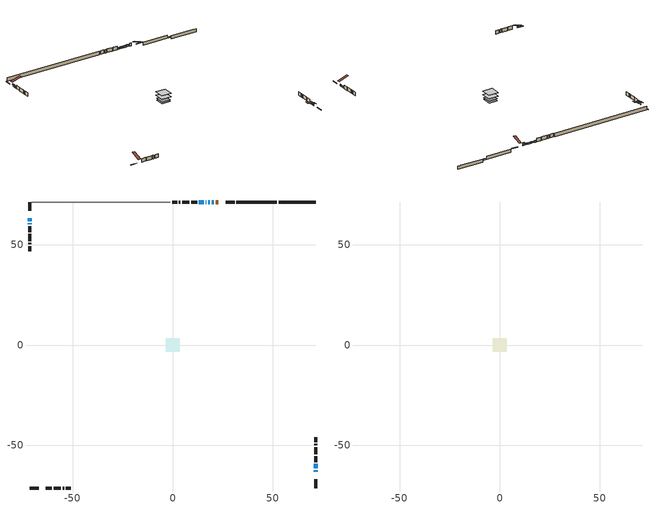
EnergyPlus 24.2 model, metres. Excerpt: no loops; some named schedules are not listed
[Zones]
conditioned space
 floor outside (Floor1 construction): -0.76,-0.76 -0.76,0.76 0.76,0.76 0.76,-0.76 z1.37
 floor adiabatic (AdiabaticFloorConstruction): -3.45,-3.45 -3.45,3.45 3.45,3.45 3.45,-3.45 z1.37
 floor foundation (Slab1 construction): -3.02,-3.02 -3.02,3.02 3.02,3.02 3.02,-3.02 z-1.98
 floor foundation (Slab1 construction 1): -3.14,-3.14 -3.14,3.14 3.14,3.14 3.14,-3.14 z-0.76
 wall outside (RimJoist1 construction): 30.93,71.5 26.47,71.5 / -71.5,-71.5 -67.03,-71.5 / -71.5,71.5 -71.5,67.03 / 71.5,-71.5 71.5,-67.03 z1.37:1.67
 wall outside (AdiabaticWallConstruction 1): 22.84,71.5 21.5,71.5 z1.37:3.4
 wall outside (AdiabaticWallConstruction): -71.5,63.41 -71.5,61.88 z1.37:3; 71.5,-63.41 71.5,-62.64 / 16.74,71.5 16.46,71.5 z1.37:2.59; -71.5,60.95 -71.5,60.34 z1.37:2.64; 20.57,71.5 19.45,71.5 / 18.53,71.5 17.66,71.5 / 71.5,-61.72 71.5,-59.48 z1.37:2.34; 15.54,71.5 13.1,71.5 z1.37:2.13
 wall outside (Wall1 construction): 12.17,71.5 9.22,71.5 / -63.41,-71.5 -60.46,-71.5 / -71.5,59.41 -71.5,56.47 / 71.5,-58.55 71.5,-55.61 z1.37:3.81
 wall outside (Wall2 construction): 8.3,71.5 4.72,71.5 / -59.53,-71.5 -55.96,-71.5 / -71.5,55.54 -71.5,51.97 / 71.5,-54.68 71.5,-51.1 z1.37:3.81
 wall outside (Wall3 construction): 3.79,71.5 3.09,71.5 / -55.03,-71.5 -54.33,-71.5 / -71.5,51.04 -71.5,50.34 / 71.5,-50.18 71.5,-49.47 z1.37:3.81
 wall outside (Wall4 construction): 2.16,71.5 -0.35,71.5 / -53.4,-71.5 -50.89,-71.5 / -71.5,49.41 -71.5,46.89 / 71.5,-48.54 71.5,-46.03 z1.37:3.81
 wall foundation (FoundationWall1 construction): 52.9,71.5,-1.98 52.9,71.5,0.15 69.64,71.5,0.15 69.64,71.5,-0.03 71.5,71.5,-0.03 71.5,71.5,-1.98
 wall foundation (FoundationWall2 construction): 31.86,71.5,-0.76 31.86,71.5,1.37 49.96,71.5,1.37 49.96,71.5,-0.02 51.97,71.5,-0.02 51.97,71.5,-0.76
 wall adiabatic (Wall5 construction): -1.28,71.5 -70.57,71.5 z1.37:3.81
 window (WindowConstruction): -71.5,63.41 -71.5,61.88 z1.37:2.99
 window (WindowConstruction 7): 71.5,-63.41 71.5,-62.64 z1.37:2.59
 window (WindowConstruction 4): -71.5,60.95 -71.5,60.34 z1.37:2.64
 window (WindowConstruction 1): 20.57,71.5 19.45,71.5 z1.37:2.34
 window (WindowConstruction 2): 18.53,71.5 17.66,71.5 z1.37:2.34
 window (WindowConstruction 3): 71.5,-61.71 71.5,-59.48 z1.37:2.34
 window (WindowConstruction 5): 16.73,71.5 16.46,71.5 z1.37:2.59
 window (WindowConstruction 6): 15.53,71.5 13.1,71.5 z1.37:2.13
 door (Door): 22.84,71.5 21.5,71.5 z1.37:3.4
 ceiling adiabatic (AdiabaticFloorConstruction): 3.45,-3.45 3.45,3.45 -3.45,3.45 -3.45,-3.45 z1.37
attic - vented
 floor to conditioned space (Floor2 construction Reversed): -3.45,-3.45 -3.45,3.45 3.45,3.45 3.45,-3.45 z3.81
 roof outside (Roof1 construction): 23.77,71.5,3.81 23.77,64.78,6.05 25.54,64.78,6.05 25.54,71.5,3.81; -64.33,-71.5,3.81 -64.33,-64.78,6.05 -66.11,-64.78,6.05 -66.11,-71.5,3.81; -71.5,64.33,3.81 -64.78,64.33,6.05 -64.78,66.11,6.05 -71.5,66.11,3.81; 71.5,-64.33,3.81 64.78,-64.33,6.05 64.78,-66.11,6.05 71.5,-66.11,3.81
shading: -71.5,61.73 -71.5,63.55 -72.11,63.55 -72.11,61.73 z3.14; -71.5,59.97 -71.5,61.32 -72.11,61.32 -72.11,59.97 z3.01; 19.31,71.5 20.72,71.5 20.72,72.11 19.31,72.11 z2.49; 17.51,71.5 18.68,71.5 18.68,72.11 17.51,72.11 z2.49; 71.5,-59.33 71.5,-61.86 72.11,-61.86 72.11,-59.33 z2.49; 12.8,71.5 15.83,71.5 15.83,71.96 12.8,71.96 z2.43
[Building]
Building 1: Terrain=Suburbs
[Site:Location]
Windsor AP_ON: Latitude {deg}=42.28; Longitude {deg}=-82.96; Time Zone {hr}=-5; Elevation {m}=190; Keep Site Location Information=Yes
[Site:GroundTemperature:Shallow]
6.34957, 4.46684, 4.31606, 5.20952, 8.79623, 12.3662, 15.4612, 17.4219, 17.5884, 15.9938, 12.9777, 9.51722
[Site:WaterMainsTemperature]
Calculation Method=Schedule; Temperature Schedule=mains temperature schedule
[Material] Roughness=Rough; Thermal Absorptance=0.9
Name | Thickness {m} | Conductivity {W/m-K} | Density {kg/m3} | Specific Heat {J/kg-K} | Solar Absorptance | Visible Absorptance
asphalt or fiberglass shingles | 0.00635 | 0.162714 | 1121.4 | 1465.45 | 0.4 | 0.4
ceiling loosefill ins | 0.169333 | 0.0480833 | 16.02 | 1046.75 | 0.7 | 0.7
ceiling stud and cavity | 0.1397 | 0.163581 | 65.682 | 1177.47 | 0.7 | 0.7
concrete 4.0 in. | 0.1016 | 1.803125 | 2242.8 | 837.4 | 0.7 | 0.7
concrete 8.0 in. | 0.2032 | 1.803125 | 2242.8 | 837.4 | 0.7 | 0.7
door material | 0.04445 | 0.053851 | 512.64 | 1214.23 | 0.7 | 0.7
exterior vertical ins | 0.0454343 | 0.029427 | 32.04 | 1214.23 | 0.7 | 0.7
floor covering | 0.0127 | 0.0433444 | 54.468 | 1339.84 | 0.6 | 0.6
floor rigid ins; rim joist rigid ins | 0.051816 | 0.029427 | 32.04 | 1214.23 | 0.7 | 0.7
floor rigid ins 1; wall rigid ins | 0.512978 | 0.029427 | 32.04 | 1214.23 | 0.7 | 0.7
floor stud and cavity | 0.1397 | 0.358674 | 92.3553 | 1139.71 | 0.7 | 0.7
floor stud and cavity 1 | 0.1397 | 1.75129 | 37.0049 | 1207.88 | 0.7 | 0.7
furniture material conditioned space 1 | 0.1524 | 0.115458 | 640.8 | 1214.23 | 0.6 | 0.6
gypsum board | 0.0127 | 0.160291 | 801 | 837.4 | 0.6 | 0.6
gypsum board 1 | 0.0127 | 0.160291 | 801 | 837.4 | 0.7 | 0.7
osb sheathing 0.5 in. | 0.0127 | 0.115458 | 512.64 | 1214.23 | 0.7 | 0.7
osb sheathing 0.5 in. 1 | 0.0127 | 0.115458 | 512.64 | 1214.23 | 0.4 | 0.4
osb sheathing 0.75 in. | 0.01905 | 0.115458 | 512.64 | 1214.23 | 0.7 | 0.7
osb sheathing 2.0 in. | 0.0508 | 0.115458 | 512.64 | 1214.23 | 0.7 | 0.7
rim joist stud and cavity | 0.0508 | 0.243296 | 125.044 | 1163.47 | 0.6 | 0.6
wall stud and cavity | 0.1397 | 0.0838672 | 139.0536 | 1170.24 | 0.7 | 0.7
wall stud and cavity 1 | 0.1397 | 0.0947891 | 139.0536 | 1170.24 | 0.7 | 0.7
wall stud and cavity 2 | 0.1397 | 0.108683 | 139.0536 | 1170.24 | 0.7 | 0.7
wall stud and cavity 3 | 0.1397 | 0.0858158 | 139.0536 | 1170.24 | 0.7 | 0.7
wall stud and cavity 4 | 0.1397 | 0.0853518 | 139.0536 | 1170.24 | 0.7 | 0.7
wall stud and cavity 5 | 0.0889 | 0.380278 | 52.3479 | 1209.89 | 0.7 | 0.7
wall stud and cavity 6 | 0.0889 | 0.391764 | 83.0341 | 1211.67 | 0.7 | 0.7
wood siding | 0.0254 | 0.102417 | 544.68 | 1172.36 | 0.4 | 0.4
wood siding 1; wood siding 2; wood siding 3 | 0.0254 | 0.102417 | 544.68 | 1172.36 | 0.7 | 0.7
[WindowMaterial:SimpleGlazingSystem]
Name | U-Factor {W/m2-K} | Solar Heat Gain Coefficient
WindowMaterial | 3.04284 | 0.69
WindowMaterial 1 | 3.1053 | 0.54
WindowMaterial 2 | 3.11609 | 0.51
WindowMaterial 3 | 2.96619 | 0.62
WindowMaterial 4 | 3.12517 | 0.39
WindowMaterial 5 | 3.10416 | 0.52
[Construction]
AdiabaticFloorConstruction: floor stud and cavity 1, floor rigid ins 1, osb sheathing 0.75 in., floor covering
AdiabaticWallConstruction: wood siding 2, wall rigid ins, wall stud and cavity 5, gypsum board
AdiabaticWallConstruction 1: wood siding 3, wall rigid ins, wall stud and cavity 5, gypsum board
Door: door material
Floor1 construction: floor stud and cavity, floor rigid ins, osb sheathing 0.75 in., floor covering
Floor2 construction Reversed: gypsum board, ceiling stud and cavity, ceiling loosefill ins
FoundationWall1 construction: concrete 8.0 in., gypsum board 1
FoundationWall2 construction: concrete 8.0 in.
furniture construction conditioned space 1: furniture material conditioned space 1
PartitionWallConstruction: gypsum board, wall stud and cavity 6, gypsum board
RimJoist1 construction: wood siding 1, rim joist rigid ins, osb sheathing 2.0 in., rim joist stud and cavity
Roof1 construction: asphalt or fiberglass shingles
Slab1 construction; Slab1 construction 1: concrete 4.0 in.
Wall1 construction: wood siding, osb sheathing 0.5 in., wall stud and cavity, gypsum board
Wall2 construction: wood siding, osb sheathing 0.5 in., wall stud and cavity 1, gypsum board
Wall3 construction: wood siding, osb sheathing 0.5 in., wall stud and cavity 2, gypsum board
Wall4 construction: wood siding, osb sheathing 0.5 in., wall stud and cavity 3, gypsum board
Wall5 construction: osb sheathing 0.5 in. 1, wall stud and cavity 4, gypsum board
WindowConstruction: WindowMaterial
WindowConstruction 1; WindowConstruction 3: WindowMaterial 1
WindowConstruction 2: WindowMaterial 2
WindowConstruction 4: WindowMaterial 3
WindowConstruction 5: WindowMaterial 4
WindowConstruction 6; WindowConstruction 7: WindowMaterial 5
[Zone] Multiplier=1; Part of Total Floor Area=Yes
Name | Volume {m3}
attic - vented | 17.3139
conditioned space | 442
[Space]
Name | Zone | Volume {m3}
attic - vented 1 | attic - vented | 17.3139
conditioned space 1 | conditioned space | 442
[ZoneInfiltration:EffectiveLeakageArea]
infil attic - vented 1: Zone or Space=attic - vented 1; Schedule=Always On Discrete; Effective Air Leakage Area {cm2}=2116; Stack Coefficient=0.00015578; Wind Coefficient=8.43289e-06
[ZoneMixing]
whole house fan mix: Zone or Space=attic - vented; Schedule=Always On Continuous; Design Flow Rate Calculation Method=Flow/Zone; Design Flow Rate {m3/s}=0; Source Zone or Space=conditioned space
[SurfaceProperty:ExposedFoundationPerimeter] Exposed Perimeter Calculation Method=TotalExposedPerimeter
Name | Total Exposed Perimeter {m}
Slab1 | 18.593
Slab1 1 | 20.117
[InternalMass] Zone or ZoneList=conditioned space; Space or SpaceList=conditioned space 1
Name | Construction | Surface Area {m2}
furniture mass conditioned space 1 | furniture construction conditioned space 1 | 50.3998
partition wall mass | PartitionWallConstruction | 126
[Lights]
interior lighting: Zone or ZoneList or Space or SpaceList=conditioned space 1; Schedule=interior lighting schedule; Design Level Calculation Method=LightingLevel; Lighting Level {W}=343.2; Return Air Fraction=0; Fraction Radiant=0.6; Fraction Visible=0.2; Fraction Replaceable=1
[People]
occupants: Zone or ZoneList or Space or SpaceList=conditioned space 1; Number of People Schedule=occupants schedule; Number of People Calculation Method=People; Number of People=3; Fraction Radiant=0.314171; Sensible Heat Fraction=0.56303; Activity Level Schedule=occupants activity schedule; Carbon Dioxide Generation Rate {m3/s-W}=0; Enable ASHRAE 55 Comfort Warnings=No; Mean Radiant Temperature Calculation Type=EnclosureAveraged
[ElectricEquipment] Zone or ZoneList or Space or SpaceList=conditioned space 1; Design Level Calculation Method=EquipmentLevel
Name | Schedule | Design Level {W} | Fraction Latent | Fraction Radiant | Fraction Lost
clothes dryer | clothes dryer schedule | 140.772 | 0.015 | 0.081 | 0.85
clothes washer | clothes washer schedule | 32.1985 | 0.03 | 0.162 | 0.7
cooking range | cooking range schedule | 208.969 | 0.08 | 0.432 | 0.2
dishwasher | dishwasher schedule | 66.8632 | 0.3 | 0.18 | 0.4
fridge | fridge schedule | 72.9452 | 0 | 0.6 | 0
mech vent bath fan 0 | mech vent bath fan 0 schedule | 50.2 | 0 | 0 | 1
mech vent house fan | mech vent house fan schedule | 0 | 0 | 0 | 1
mech vent house fan cfis | mech vent house fan cfis schedule | 0 | 0 | 0 | 0
mech vent range fan 0 | mech vent range fan 0 schedule | 57 | 0 | 0 | 1
misc plug loads | misc plug loads schedule | 494.7 | 0.045 | 0.513 | 0.1
whole house fan | Always On Discrete | 0 | 0 | 0 | 1
[OtherEquipment] Zone or ZoneList or Space or SpaceList=conditioned space 1; Design Level Calculation Method=EquipmentLevel
Name | Fuel Type | Schedule | Design Level {W} | Fraction Latent | Fraction Radiant | Fraction Lost
clothes dryer 1 | Electricity | clothes dryer schedule | 0 | 0.015 | 0.081 | 0.85
cooking range 1 | Electricity | cooking range schedule | 0 | 0.08 | 0.432 | 0.2
general water use latent | None | general water use schedule | 59.3978 | 1 | 0 | 0
general water use sensible | None | general water use schedule | -58.539 | 0 | 0.6 | 0
mech vent house fan latent load | None | Always On Discrete | 0 | 1 | 0 | 0
mech vent house fan sensible load | None | Always On Discrete | 0 | 0 | 0 | 0
water heater energy adjustment1 | NaturalGas | Always On Discrete | 0.01 | 0 | 0 | 1
[ZoneInfiltration:DesignFlowRate] Zone or ZoneList or Space or SpaceList=conditioned space 1; Schedule=Always On Discrete; Design Flow Rate Calculation Method=Flow/Zone; Design Flow Rate {m3/s}=0
infil flow; natural vent flow; whole house fan flow
[AvailabilityManager:Scheduled]
central ac and furnace airloop Availability Manager: Schedule=Always On Discrete
[Foundation:Kiva] Initial Indoor Air Temperature {C}=18; Wall Depth Below Slab {m}=0.2032
Name | Wall Height Above Grade {m} | Custom Block Material Name 1 | Custom Block Depth 1 {m} | Custom Block X Position 1 {m} | Custom Block Z Position 1 {m}
Foundation Kiva 1 | 0.149992 | exterior vertical ins | 2.13 | 0.2159 | 0
Foundation Kiva 2 | 1.37002
[Foundation:Kiva:Settings]
Soil Conductivity {W/m-K}=0.849921; Soil Density {kg/m3}=1842.3; Soil Specific Heat {J/kg-K}=418.7; Ground Solar Absorptivity=0.9; Ground Thermal Absorptivity=0.9; Ground Surface Roughness {m}=0.03; Far-Field Width {m}=40; Deep-Ground Boundary Condition=ZeroFlux; Deep-Ground Depth {m}=40; Minimum Cell Dimension {m}=0.2; Maximum Cell Growth Coefficient=3; Simulation Timestep=Timestep
[Exterior:Lights]
exterior lighting: Schedule=exterior lighting schedule; Design Level {W}=75.6
[EnergyManagementSystem:GlobalVariable]
central_ac_and_furnace_airloop_Fan_RTF
infil_program_Qfan
infil_program_Qinf
natural_vent_program_Qnv
natural_vent_program_Qwhf
[EnergyManagementSystem:Sensor]
Name | Output:Variable or Output:Meter Index Key | Output:Variable or Output:Meter
airflow_gain | infil flow | Infiltration Sensible Heat Gain Energy
airflow_gain_1 | natural vent flow | Infiltration Sensible Heat Gain Energy
airflow_gain_2 | whole house fan flow | Infiltration Sensible Heat Gain Energy
airflow_loss | infil flow | Infiltration Sensible Heat Loss Energy
airflow_loss_1 | natural vent flow | Infiltration Sensible Heat Loss Energy
airflow_loss_2 | whole house fan flow | Infiltration Sensible Heat Loss Energy
clg_load_cond |  | Cooling:EnergyTransfer:Zone:CONDITIONED SPACE
clg_sp_s; clg_sp_s_1 | cooling setpoint | Schedule Value
clothes_dryer_exhaust_0_sch_s | clothes dryer exhaust 0 schedule | Schedule Value
cool_season | cooling season schedule | Schedule Value
htg_load_cond |  | Heating:EnergyTransfer:Zone:CONDITIONED SPACE
htg_sp_s; htg_sp_s_1 | heating setpoint | Schedule Value
ig_ee_conv | clothes dryer | Electric Equipment Convective Heating Energy
ig_ee_conv_2 | cooking range | Electric Equipment Convective Heating Energy
ig_ee_conv_4 | fridge | Electric Equipment Convective Heating Energy
ig_ee_conv_5 | misc plug loads | Electric Equipment Convective Heating Energy
ig_ee_conv_6 | whole house fan | Electric Equipment Convective Heating Energy
ig_ee_rad | clothes dryer | Electric Equipment Radiant Heating Energy
ig_ee_rad_2 | cooking range | Electric Equipment Radiant Heating Energy
ig_ee_rad_4 | fridge | Electric Equipment Radiant Heating Energy
ig_ee_rad_5 | misc plug loads | Electric Equipment Radiant Heating Energy
ig_ee_rad_6 | whole house fan | Electric Equipment Radiant Heating Energy
ig_lgt_conv | interior lighting | Lights Convective Heating Energy
ig_lgt_rad | interior lighting | Lights Radiant Heating Energy
ig_lgt_vis | interior lighting | Lights Visible Radiation Heating Energy
ig_oe_conv | clothes dryer 1 | Other Equipment Convective Heating Energy
ig_oe_conv_1 | cooking range 1 | Other Equipment Convective Heating Energy
ig_oe_conv_2 | general water use latent | Other Equipment Convective Heating Energy
ig_oe_conv_3 | general water use sensible | Other Equipment Convective Heating Energy
ig_oe_conv_4 | water heater energy adjustment1 | Other Equipment Convective Heating Energy
ig_oe_rad | clothes dryer 1 | Other Equipment Radiant Heating Energy
ig_oe_rad_1 | cooking range 1 | Other Equipment Radiant Heating Energy
ig_oe_rad_2 | general water use latent | Other Equipment Radiant Heating Energy
ig_oe_rad_3 | general water use sensible | Other Equipment Radiant Heating Energy
ig_oe_rad_4 | water heater energy adjustment1 | Other Equipment Radiant Heating Energy
ig_ppl_conv | occupants | People Convective Heating Energy
ig_ppl_rad | occupants | People Radiant Heating Energy
im_conv | furniture mass conditioned space 1 | Surface Inside Face Convection Heat Gain Energy
im_conv_1 | partition wall mass | Surface Inside Face Convection Heat Gain Energy
im_ig | furniture mass conditioned space 1 | Surface Inside Face Internal Gains Radiation Heat Gain Energy
im_ig_1 | partition wall mass | Surface Inside Face Internal Gains Radiation Heat Gain Energy
im_lgt | furniture mass conditioned space 1 | Surface Inside Face Lights Radiation Heat Gain Energy
im_lgt_1 | partition wall mass | Surface Inside Face Lights Radiation Heat Gain Energy
im_sol | furniture mass conditioned space 1 | Surface Inside Face Solar Radiation Heat Gain Energy
im_sol_1 | partition wall mass | Surface Inside Face Solar Radiation Heat Gain Energy
im_surf | furniture mass conditioned space 1 | Surface Inside Face Net Surface Thermal Radiation Heat Gain Energy
im_surf_1 | partition wall mass | Surface Inside Face Net Surface Thermal Radiation Heat Gain Energy
mech_vent_bath_fan_0_sch_s | mech vent bath fan 0 schedule | Schedule Value
mech_vent_range_fan_0_sch_s | mech vent range fan 0 schedule | Schedule Value
mv_conv | mech vent bath fan 0 | Electric Equipment Convective Heating Energy
mv_conv_1 | mech vent house fan | Electric Equipment Convective Heating Energy
mv_conv_2 | mech vent house fan cfis | Electric Equipment Convective Heating Energy
mv_conv_3 | mech vent range fan 0 | Electric Equipment Convective Heating Energy
mv_conv_4 | mech vent house fan latent load | Other Equipment Convective Heating Energy
mv_conv_5 | mech vent house fan sensible load | Other Equipment Convective Heating Energy
mv_rad | mech vent bath fan 0 | Electric Equipment Radiant Heating Energy
mv_rad_1 | mech vent house fan | Electric Equipment Radiant Heating Energy
mv_rad_2 | mech vent house fan cfis | Electric Equipment Radiant Heating Energy
mv_rad_3 | mech vent range fan 0 | Electric Equipment Radiant Heating Energy
mv_rad_4 | mech vent house fan latent load | Other Equipment Radiant Heating Energy
mv_rad_5 | mech vent house fan sensible load | Other Equipment Radiant Heating Energy
natural_vent_s | natural vent schedule | Schedule Value
out_pb_s |  | Site Outdoor Air Barometric Pressure
out_wt_s |  | Site Outdoor Air Humidity Ratio
site_vw_s |  | Site Wind Speed
ss_back_out | Window1 | Surface Window Shortwave from Zone Back Out Window Heat Transfer Rate
ss_back_out_1 | Window10 | Surface Window Shortwave from Zone Back Out Window Heat Transfer Rate
ss_back_out_2 | Window2 | Surface Window Shortwave from Zone Back Out Window Heat Transfer Rate
ss_back_out_3 | Window3 | Surface Window Shortwave from Zone Back Out Window Heat Transfer Rate
ss_back_out_4 | Window4 | Surface Window Shortwave from Zone Back Out Window Heat Transfer Rate
ss_back_out_5 | Window5 | Surface Window Shortwave from Zone Back Out Window Heat Transfer Rate
ss_back_out_6 | Window7 | Surface Window Shortwave from Zone Back Out Window Heat Transfer Rate
ss_back_out_7 | Window8 | Surface Window Shortwave from Zone Back Out Window Heat Transfer Rate
ss_conv | Door1 | Surface Inside Face Convection Heat Gain Energy
ss_conv_1 | Window1 | Surface Inside Face Convection Heat Gain Energy
ss_conv_2 | Window10 | Surface Inside Face Convection Heat Gain Energy
ss_conv_3 | Window2 | Surface Inside Face Convection Heat Gain Energy
ss_conv_4 | Window3 | Surface Inside Face Convection Heat Gain Energy
ss_conv_5 | Window4 | Surface Inside Face Convection Heat Gain Energy
ss_conv_6 | Window5 | Surface Inside Face Convection Heat Gain Energy
ss_conv_7 | Window7 | Surface Inside Face Convection Heat Gain Energy
ss_conv_8 | Window8 | Surface Inside Face Convection Heat Gain Energy
ss_ig | Door1 | Surface Inside Face Internal Gains Radiation Heat Gain Energy
ss_ig_1 | Window1 | Surface Inside Face Internal Gains Radiation Heat Gain Energy
ss_ig_2 | Window10 | Surface Inside Face Internal Gains Radiation Heat Gain Energy
ss_ig_3 | Window2 | Surface Inside Face Internal Gains Radiation Heat Gain Energy
ss_ig_4 | Window3 | Surface Inside Face Internal Gains Radiation Heat Gain Energy
ss_ig_5 | Window4 | Surface Inside Face Internal Gains Radiation Heat Gain Energy
ss_ig_6 | Window5 | Surface Inside Face Internal Gains Radiation Heat Gain Energy
ss_ig_7 | Window7 | Surface Inside Face Internal Gains Radiation Heat Gain Energy
ss_ig_8 | Window8 | Surface Inside Face Internal Gains Radiation Heat Gain Energy
ss_lgt | Door1 | Surface Inside Face Lights Radiation Heat Gain Energy
ss_sol | Door1 | Surface Inside Face Solar Radiation Heat Gain Energy
ss_surf | Door1 | Surface Inside Face Net Surface Thermal Radiation Heat Gain Energy
ss_surf_1 | Window1 | Surface Inside Face Net Surface Thermal Radiation Heat Gain Energy
ss_surf_2 | Window10 | Surface Inside Face Net Surface Thermal Radiation Heat Gain Energy
ss_surf_3 | Window2 | Surface Inside Face Net Surface Thermal Radiation Heat Gain Energy
ss_surf_4 | Window3 | Surface Inside Face Net Surface Thermal Radiation Heat Gain Energy
ss_surf_5 | Window4 | Surface Inside Face Net Surface Thermal Radiation Heat Gain Energy
ss_surf_6 | Window5 | Surface Inside Face Net Surface Thermal Radiation Heat Gain Energy
ss_surf_7 | Window7 | Surface Inside Face Net Surface Thermal Radiation Heat Gain Energy
ss_surf_8 | Window8 | Surface Inside Face Net Surface Thermal Radiation Heat Gain Energy
ss_trans_in | Window1 | Surface Window Transmitted Solar Radiation Rate
ss_trans_in_1 | Window10 | Surface Window Transmitted Solar Radiation Rate
ss_trans_in_2 | Window2 | Surface Window Transmitted Solar Radiation Rate
ss_trans_in_3 | Window3 | Surface Window Transmitted Solar Radiation Rate
ss_trans_in_4 | Window4 | Surface Window Transmitted Solar Radiation Rate
ss_trans_in_5 | Window5 | Surface Window Transmitted Solar Radiation Rate
ss_trans_in_6 | Window7 | Surface Window Transmitted Solar Radiation Rate
ss_trans_in_7 | Window8 | Surface Window Transmitted Solar Radiation Rate
ss_trans_out | Window1 | Surface Inside Face Initial Transmitted Diffuse Transmitted Out Window Solar Radiation Rate
ss_trans_out_1 | Window10 | Surface Inside Face Initial Transmitted Diffuse Transmitted Out Window Solar Radiation Rate
ss_trans_out_2 | Window2 | Surface Inside Face Initial Transmitted Diffuse Transmitted Out Window Solar Radiation Rate
ss_trans_out_3 | Window3 | Surface Inside Face Initial Transmitted Diffuse Transmitted Out Window Solar Radiation Rate
ss_trans_out_4 | Window4 | Surface Inside Face Initial Transmitted Diffuse Transmitted Out Window Solar Radiation Rate
ss_trans_out_5 | Window5 | Surface Inside Face Initial Transmitted Diffuse Transmitted Out Window Solar Radiation Rate
ss_trans_out_6 | Window7 | Surface Inside Face Initial Transmitted Diffuse Transmitted Out Window Solar Radiation Rate
ss_trans_out_7 | Window8 | Surface Inside Face Initial Transmitted Diffuse Transmitted Out Window Solar Radiation Rate
s_conv | Floor1 | Surface Inside Face Convection Heat Gain Energy
s_conv_1 | Floor2 | Surface Inside Face Convection Heat Gain Energy
s_conv_10 | Slab1 | Surface Inside Face Convection Heat Gain Energy
s_conv_11 | Slab1 1 | Surface Inside Face Convection Heat Gain Energy
s_conv_12 | Wall1:0 | Surface Inside Face Convection Heat Gain Energy
s_conv_13 | Wall1:180 | Surface Inside Face Convection Heat Gain Energy
s_conv_14 | Wall1:270 | Surface Inside Face Convection Heat Gain Energy
s_conv_15 | Wall1:90 | Surface Inside Face Convection Heat Gain Energy
s_conv_16 | Wall2:0 | Surface Inside Face Convection Heat Gain Energy
s_conv_17 | Wall2:180 | Surface Inside Face Convection Heat Gain Energy
s_conv_18 | Wall2:270 | Surface Inside Face Convection Heat Gain Energy
s_conv_19 | Wall2:90 | Surface Inside Face Convection Heat Gain Energy
s_conv_2 | FoundationWall1 | Surface Inside Face Convection Heat Gain Energy
s_conv_20 | Wall3:0 | Surface Inside Face Convection Heat Gain Energy
s_conv_21 | Wall3:180 | Surface Inside Face Convection Heat Gain Energy
s_conv_22 | Wall3:270 | Surface Inside Face Convection Heat Gain Energy
s_conv_23 | Wall3:90 | Surface Inside Face Convection Heat Gain Energy
s_conv_24 | Wall4:0 | Surface Inside Face Convection Heat Gain Energy
s_conv_25 | Wall4:180 | Surface Inside Face Convection Heat Gain Energy
s_conv_26 | Wall4:270 | Surface Inside Face Convection Heat Gain Energy
s_conv_27 | Wall4:90 | Surface Inside Face Convection Heat Gain Energy
s_conv_28 | Wall5 | Surface Inside Face Convection Heat Gain Energy
s_conv_3 | FoundationWall2 | Surface Inside Face Convection Heat Gain Energy
s_conv_4 | inferred conditioned ceiling | Surface Inside Face Convection Heat Gain Energy
s_conv_5 | inferred conditioned floor | Surface Inside Face Convection Heat Gain Energy
s_conv_6 | RimJoist1:0 | Surface Inside Face Convection Heat Gain Energy
s_conv_7 | RimJoist1:180 | Surface Inside Face Convection Heat Gain Energy
s_conv_8 | RimJoist1:270 | Surface Inside Face Convection Heat Gain Energy
s_conv_9 | RimJoist1:90 | Surface Inside Face Convection Heat Gain Energy
s_ig | Floor1 | Surface Inside Face Internal Gains Radiation Heat Gain Energy
s_ig_1 | Floor2 | Surface Inside Face Internal Gains Radiation Heat Gain Energy
s_ig_10 | Slab1 | Surface Inside Face Internal Gains Radiation Heat Gain Energy
s_ig_11 | Slab1 1 | Surface Inside Face Internal Gains Radiation Heat Gain Energy
s_ig_12 | Wall1:0 | Surface Inside Face Internal Gains Radiation Heat Gain Energy
s_ig_13 | Wall1:180 | Surface Inside Face Internal Gains Radiation Heat Gain Energy
s_ig_14 | Wall1:270 | Surface Inside Face Internal Gains Radiation Heat Gain Energy
s_ig_15 | Wall1:90 | Surface Inside Face Internal Gains Radiation Heat Gain Energy
s_ig_16 | Wall2:0 | Surface Inside Face Internal Gains Radiation Heat Gain Energy
s_ig_17 | Wall2:180 | Surface Inside Face Internal Gains Radiation Heat Gain Energy
